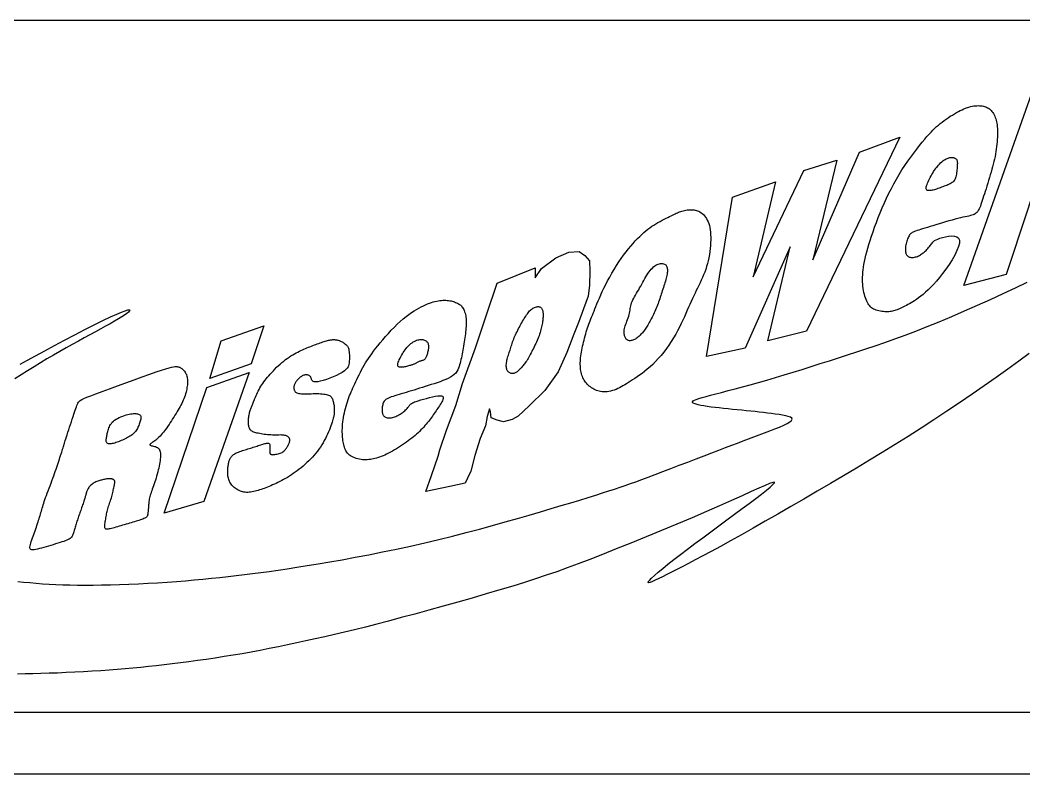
# Model space of a CAD drawing. Extents: x -24 to 263, y 255 to 459.
# Drawn here: x -13.14 to 7.16, y 255.48 to 270.73 of the extents above; entities that cross this region are included whole.
import ezdxf

# ---------------------------------------------------------------- set-up
doc = ezdxf.new("R2010")
doc.units = 0
doc.layers.add('圖框層', color=7, linetype='CONTINUOUS')
doc.layers.add('輪廓線層', color=7, linetype='CONTINUOUS')

msp = doc.modelspace()

# ---------------------------------------------------------------- linework, layer by layer
at = {"layer": '圖框層', "color": 7}
for p, q in [((-22.334, 270.73), (262.167, 270.73)), ((-22.334, 256.73), (262.167, 256.73)), ((-23.584, 255.48), (263.416, 255.48))]:
    msp.add_line(p, q, dxfattribs=at)
at = {"layer": '輪廓線層', "color": 116}
for points in [[(7.574, 267.782), (7.387, 267.349), (7.239, 266.886), (6.805, 265.585), (5.948, 265.359), (7.357, 269.348), (8.146, 269.634), (8.018, 269.181), (8.264, 269.614), (8.56, 269.87), (8.875, 270.008), (8.284, 268.314), (8.156, 268.265), (7.998, 268.235), (7.791, 268.097)], [(6.365, 267.213), (6.35, 267.165), (6.335, 267.119), (6.322, 267.077), (6.309, 267.038), (6.296, 267.001), (6.284, 266.968), (6.272, 266.938), (6.26, 266.912), (6.248, 266.888), (6.236, 266.867), (6.224, 266.85), (6.21, 266.834), (6.194, 266.821), (6.177, 266.809), (6.158, 266.799), (6.136, 266.79), (6.111, 266.782), (6.083, 266.774), (6.051, 266.766), (6.016, 266.758), (5.976, 266.75), (5.932, 266.74), (5.884, 266.729), (5.831, 266.715), (5.773, 266.7), (5.712, 266.683), (5.647, 266.665), (5.581, 266.645), (5.515, 266.626), (5.449, 266.606), (5.384, 266.587), (5.323, 266.568), (5.266, 266.551), (5.212, 266.535), (5.163, 266.52), (5.117, 266.506), (5.076, 266.493), (5.038, 266.482), (5.005, 266.471), (4.975, 266.46), (4.949, 266.451), (4.927, 266.441), (4.907, 266.431), (4.891, 266.421), (4.876, 266.41), (4.863, 266.397), (4.852, 266.383), (4.841, 266.367), (4.83, 266.348), (4.821, 266.327), (4.811, 266.304), (4.802, 266.28), (4.795, 266.255), (4.787, 266.23), (4.781, 266.205), (4.776, 266.181), (4.772, 266.157), (4.769, 266.135), (4.768, 266.114), (4.767, 266.093), (4.767, 266.074), (4.769, 266.055), (4.772, 266.038), (4.775, 266.022), (4.78, 266.007), (4.786, 265.993), (4.793, 265.98), (4.802, 265.968), (4.811, 265.958), (4.822, 265.949), (4.834, 265.942), (4.848, 265.936), (4.863, 265.932), (4.879, 265.929), (4.896, 265.927), (4.914, 265.928), (4.933, 265.929), (4.952, 265.932), (4.972, 265.937), (4.992, 265.943), (5.011, 265.95), (5.031, 265.959), (5.05, 265.968), (5.07, 265.98), (5.089, 265.992), (5.109, 266.006), (5.128, 266.02), (5.147, 266.036), (5.166, 266.053), (5.185, 266.071), (5.203, 266.09), (5.221, 266.109), (5.238, 266.128), (5.254, 266.148), (5.269, 266.166), (5.283, 266.185), (5.295, 266.202), (5.307, 266.219), (5.321, 266.236), (5.338, 266.252), (5.359, 266.268), (5.387, 266.284), (5.422, 266.3), (5.465, 266.316), (5.519, 266.333), (5.579, 266.347), (5.642, 266.358), (5.704, 266.363), (5.76, 266.359), (5.808, 266.345), (5.844, 266.318), (5.862, 266.277), (5.862, 266.219), (5.843, 266.148), (5.81, 266.066), (5.765, 265.976), (5.711, 265.882), (5.65, 265.786), (5.586, 265.693), (5.521, 265.604), (5.457, 265.523), (5.396, 265.45), (5.337, 265.383), (5.28, 265.324), (5.225, 265.27), (5.173, 265.223), (5.124, 265.18), (5.078, 265.143), (5.034, 265.109), (4.993, 265.079), (4.954, 265.053), (4.917, 265.03), (4.882, 265.009), (4.849, 264.99), (4.818, 264.973), (4.787, 264.957), (4.758, 264.942), (4.73, 264.927), (4.702, 264.914), (4.676, 264.901), (4.65, 264.889), (4.625, 264.879), (4.6, 264.869), (4.576, 264.86), (4.553, 264.852), (4.53, 264.846), (4.506, 264.84), (4.483, 264.836), (4.459, 264.832), (4.434, 264.83), (4.408, 264.829), (4.381, 264.829), (4.352, 264.83), (4.322, 264.832), (4.292, 264.836), (4.261, 264.841), (4.231, 264.847), (4.202, 264.854), (4.174, 264.862), (4.147, 264.872), (4.123, 264.883), (4.101, 264.896), (4.081, 264.911), (4.063, 264.927), (4.046, 264.946), (4.03, 264.966), (4.015, 264.99), (4, 265.015), (3.987, 265.044), (3.974, 265.075), (3.961, 265.108), (3.95, 265.144), (3.939, 265.181), (3.93, 265.22), (3.921, 265.261), (3.914, 265.302), (3.909, 265.345), (3.905, 265.389), (3.902, 265.434), (3.901, 265.48), (3.902, 265.528), (3.904, 265.576), (3.907, 265.627), (3.913, 265.679), (3.92, 265.733), (3.929, 265.788), (3.94, 265.847), (3.953, 265.908), (3.968, 265.972), (3.986, 266.041), (4.006, 266.113), (4.029, 266.19), (4.054, 266.272), (4.082, 266.358), (4.113, 266.448), (4.146, 266.541), (4.181, 266.637), (4.219, 266.734), (4.258, 266.832), (4.299, 266.931), (4.343, 267.03), (4.388, 267.128), (4.435, 267.225), (4.484, 267.322), (4.535, 267.417), (4.587, 267.512), (4.642, 267.605), (4.699, 267.697), (4.757, 267.787), (4.817, 267.874), (4.878, 267.959), (4.937, 268.04), (4.996, 268.117), (5.053, 268.19), (5.107, 268.257), (5.158, 268.318), (5.204, 268.372), (5.247, 268.421), (5.288, 268.465), (5.326, 268.504), (5.363, 268.541), (5.399, 268.574), (5.435, 268.606), (5.473, 268.637), (5.511, 268.667), (5.551, 268.697), (5.592, 268.727), (5.634, 268.755), (5.676, 268.783), (5.717, 268.809), (5.759, 268.834), (5.799, 268.858), (5.839, 268.879), (5.877, 268.899), (5.914, 268.917), (5.951, 268.933), (5.986, 268.948), (6.021, 268.96), (6.054, 268.971), (6.087, 268.98), (6.119, 268.987), (6.151, 268.992), (6.181, 268.996), (6.211, 268.998), (6.24, 268.999), (6.267, 268.998), (6.294, 268.996), (6.319, 268.992), (6.344, 268.988), (6.367, 268.982), (6.389, 268.975), (6.41, 268.966), (6.43, 268.956), (6.449, 268.945), (6.468, 268.931), (6.486, 268.916), (6.503, 268.899), (6.519, 268.881), (6.534, 268.86), (6.549, 268.838), (6.563, 268.814), (6.575, 268.789), (6.586, 268.762), (6.596, 268.734), (6.604, 268.705), (6.611, 268.674), (6.617, 268.641), (6.622, 268.607), (6.625, 268.571), (6.628, 268.534), (6.629, 268.494), (6.629, 268.453), (6.629, 268.409), (6.628, 268.364), (6.625, 268.317), (6.622, 268.269), (6.618, 268.22), (6.613, 268.17), (6.606, 268.12), (6.599, 268.07), (6.59, 268.02), (6.581, 267.969), (6.57, 267.919), (6.558, 267.868), (6.545, 267.816), (6.532, 267.764), (6.517, 267.711), (6.502, 267.656), (6.485, 267.6), (6.468, 267.543), (6.451, 267.486), (6.433, 267.429), (6.415, 267.372), (6.398, 267.317), (6.381, 267.264)], [(1.528, 264.093), (0.747, 263.922), (1.272, 267.15), (2.138, 267.46), (1.689, 265.536), (2.716, 267.684), (3.379, 267.898), (2.897, 265.878), (3.839, 268.058), (4.652, 268.358), (2.769, 264.435), (1.988, 264.243), (2.437, 266.145)], [(5.695, 267.429), (5.675, 267.418), (5.652, 267.407), (5.629, 267.397), (5.604, 267.386), (5.578, 267.376), (5.551, 267.367), (5.525, 267.357), (5.498, 267.348), (5.473, 267.338), (5.448, 267.329), (5.423, 267.32), (5.399, 267.312), (5.376, 267.304), (5.353, 267.297), (5.331, 267.291), (5.309, 267.286), (5.287, 267.282), (5.267, 267.28), (5.248, 267.279), (5.23, 267.28), (5.215, 267.284), (5.203, 267.291), (5.194, 267.301), (5.189, 267.315), (5.188, 267.332), (5.191, 267.353), (5.197, 267.376), (5.205, 267.402), (5.216, 267.43), (5.228, 267.458), (5.242, 267.488), (5.257, 267.518), (5.272, 267.548), (5.287, 267.578), (5.303, 267.607), (5.32, 267.635), (5.337, 267.664), (5.355, 267.691), (5.374, 267.719), (5.393, 267.745), (5.414, 267.77), (5.436, 267.795), (5.458, 267.818), (5.481, 267.84), (5.503, 267.861), (5.526, 267.879), (5.548, 267.896), (5.57, 267.91), (5.591, 267.922), (5.611, 267.932), (5.631, 267.939), (5.649, 267.945), (5.667, 267.949), (5.684, 267.951), (5.701, 267.951), (5.716, 267.95), (5.731, 267.948), (5.745, 267.945), (5.758, 267.941), (5.77, 267.936), (5.78, 267.929), (5.79, 267.922), (5.798, 267.914), (5.805, 267.905), (5.81, 267.895), (5.814, 267.884), (5.816, 267.872), (5.818, 267.858), (5.819, 267.842), (5.819, 267.825), (5.818, 267.805), (5.817, 267.782), (5.815, 267.757), (5.813, 267.729), (5.811, 267.701), (5.808, 267.671), (5.804, 267.641), (5.8, 267.612), (5.794, 267.585), (5.789, 267.559), (5.782, 267.536), (5.774, 267.516), (5.765, 267.498), (5.755, 267.481), (5.743, 267.467), (5.729, 267.453), (5.713, 267.441)], [(-1.333, 263.208), (-1.365, 263.21), (-1.396, 263.214), (-1.425, 263.221), (-1.453, 263.229), (-1.48, 263.239), (-1.506, 263.251), (-1.531, 263.264), (-1.556, 263.278), (-1.579, 263.293), (-1.602, 263.309), (-1.624, 263.326), (-1.645, 263.344), (-1.665, 263.362), (-1.683, 263.382), (-1.7, 263.403), (-1.716, 263.424), (-1.731, 263.447), (-1.744, 263.471), (-1.755, 263.495), (-1.765, 263.521), (-1.774, 263.548), (-1.782, 263.575), (-1.789, 263.604), (-1.794, 263.633), (-1.799, 263.664), (-1.802, 263.695), (-1.805, 263.727), (-1.806, 263.76), (-1.806, 263.794), (-1.805, 263.829), (-1.803, 263.864), (-1.8, 263.9), (-1.796, 263.937), (-1.79, 263.975), (-1.784, 264.013), (-1.777, 264.052), (-1.769, 264.091), (-1.76, 264.131), (-1.75, 264.172), (-1.74, 264.213), (-1.73, 264.255), (-1.72, 264.297), (-1.709, 264.339), (-1.697, 264.381), (-1.686, 264.422), (-1.674, 264.463), (-1.661, 264.502), (-1.648, 264.54), (-1.635, 264.577), (-1.622, 264.612), (-1.608, 264.647), (-1.594, 264.683), (-1.579, 264.719), (-1.563, 264.757), (-1.546, 264.798), (-1.529, 264.841), (-1.51, 264.887), (-1.491, 264.937), (-1.47, 264.99), (-1.447, 265.047), (-1.421, 265.107), (-1.394, 265.171), (-1.363, 265.237), (-1.33, 265.307), (-1.293, 265.38), (-1.254, 265.455), (-1.212, 265.532), (-1.168, 265.609), (-1.122, 265.686), (-1.075, 265.762), (-1.027, 265.836), (-0.979, 265.908), (-0.93, 265.976), (-0.882, 266.04), (-0.834, 266.101), (-0.787, 266.158), (-0.74, 266.212), (-0.694, 266.263), (-0.649, 266.31), (-0.605, 266.354), (-0.562, 266.394), (-0.52, 266.432), (-0.479, 266.467), (-0.439, 266.499), (-0.399, 266.529), (-0.359, 266.558), (-0.318, 266.584), (-0.277, 266.609), (-0.236, 266.634), (-0.194, 266.657), (-0.153, 266.679), (-0.113, 266.7), (-0.073, 266.719), (-0.036, 266.738), (-0.001, 266.755), (0.031, 266.771), (0.061, 266.785), (0.087, 266.799), (0.112, 266.811), (0.135, 266.822), (0.157, 266.833), (0.179, 266.842), (0.201, 266.851), (0.224, 266.859), (0.249, 266.867), (0.275, 266.874), (0.302, 266.88), (0.329, 266.885), (0.357, 266.889), (0.385, 266.892), (0.413, 266.894), (0.441, 266.894), (0.467, 266.893), (0.493, 266.89), (0.518, 266.886), (0.543, 266.88), (0.567, 266.872), (0.59, 266.861), (0.614, 266.848), (0.637, 266.833), (0.66, 266.815), (0.682, 266.794), (0.703, 266.771), (0.724, 266.745), (0.743, 266.716), (0.761, 266.685), (0.777, 266.651), (0.791, 266.614), (0.803, 266.574), (0.812, 266.531), (0.82, 266.486), (0.825, 266.438), (0.828, 266.388), (0.83, 266.336), (0.83, 266.281), (0.828, 266.225), (0.824, 266.167), (0.819, 266.107), (0.812, 266.046), (0.803, 265.985), (0.793, 265.923), (0.78, 265.862), (0.766, 265.802), (0.749, 265.743), (0.73, 265.685), (0.71, 265.629), (0.688, 265.574), (0.664, 265.52), (0.64, 265.467), (0.615, 265.414), (0.59, 265.361), (0.564, 265.309), (0.539, 265.256), (0.514, 265.203), (0.488, 265.149), (0.463, 265.094), (0.437, 265.037), (0.41, 264.979), (0.384, 264.92), (0.356, 264.858), (0.328, 264.793), (0.298, 264.727), (0.267, 264.659), (0.234, 264.589), (0.199, 264.518), (0.162, 264.446), (0.123, 264.373), (0.08, 264.3), (0.034, 264.227), (-0.015, 264.154), (-0.066, 264.083), (-0.119, 264.013), (-0.173, 263.946), (-0.229, 263.882), (-0.285, 263.821), (-0.341, 263.765), (-0.396, 263.713), (-0.451, 263.666), (-0.506, 263.622), (-0.558, 263.583), (-0.609, 263.546), (-0.659, 263.512), (-0.706, 263.481), (-0.751, 263.452), (-0.793, 263.424), (-0.833, 263.398), (-0.871, 263.373), (-0.907, 263.35), (-0.943, 263.329), (-0.978, 263.309), (-1.012, 263.29), (-1.048, 263.274), (-1.084, 263.259), (-1.12, 263.245), (-1.157, 263.234), (-1.193, 263.224), (-1.23, 263.216), (-1.265, 263.211), (-1.3, 263.208)], [(-2.255, 263.616), (-2.522, 263.236), (-2.838, 262.925), (-3.06, 262.718), (-3.185, 262.648), (-3.362, 262.599), (-3.486, 262.637), (-3.61, 262.682), (-3.625, 262.806), (-3.64, 262.866), (-3.693, 262.712), (-3.723, 262.52), (-3.828, 262.265), (-3.941, 261.919), (-4.02, 261.607), (-4.088, 261.462), (-4.133, 261.364), (-4.445, 261.297), (-4.927, 261.192), (-4.818, 261.518), (-4.679, 261.905), (-4.648, 262.033), (-4.509, 262.434), (-4.321, 262.93), (-4.186, 263.377), (-3.929, 264.097), (-3.7, 264.77), (-3.488, 265.407), (-2.721, 265.715), (-2.721, 265.516), (-2.59, 265.704), (-2.3, 265.918), (-2.037, 266.034), (-1.826, 266.049), (-1.717, 265.97), (-1.623, 265.861), (-1.612, 265.644), (-1.623, 265.366), (-1.65, 265.144), (-1.74, 264.888), (-1.841, 264.614), (-1.939, 264.378), (-2.082, 264.003)], [(-0.626, 265.274), (-0.606, 265.312), (-0.585, 265.349), (-0.565, 265.387), (-0.545, 265.425), (-0.524, 265.463), (-0.503, 265.499), (-0.482, 265.535), (-0.461, 265.57), (-0.439, 265.603), (-0.417, 265.634), (-0.394, 265.663), (-0.371, 265.69), (-0.347, 265.714), (-0.324, 265.736), (-0.3, 265.755), (-0.276, 265.77), (-0.252, 265.783), (-0.229, 265.793), (-0.205, 265.8), (-0.183, 265.804), (-0.162, 265.805), (-0.142, 265.804), (-0.123, 265.8), (-0.107, 265.795), (-0.093, 265.787), (-0.08, 265.777), (-0.07, 265.765), (-0.062, 265.752), (-0.055, 265.737), (-0.051, 265.72), (-0.047, 265.702), (-0.046, 265.682), (-0.045, 265.661), (-0.046, 265.638), (-0.049, 265.615), (-0.052, 265.59), (-0.057, 265.564), (-0.063, 265.537), (-0.069, 265.509), (-0.077, 265.479), (-0.086, 265.449), (-0.096, 265.417), (-0.106, 265.385), (-0.116, 265.353), (-0.127, 265.32), (-0.138, 265.286), (-0.149, 265.253), (-0.16, 265.22), (-0.17, 265.187), (-0.181, 265.155), (-0.191, 265.122), (-0.201, 265.09), (-0.211, 265.058), (-0.222, 265.026), (-0.233, 264.995), (-0.245, 264.963), (-0.257, 264.931), (-0.27, 264.9), (-0.284, 264.868), (-0.298, 264.837), (-0.312, 264.806), (-0.326, 264.776), (-0.341, 264.746), (-0.355, 264.717), (-0.37, 264.689), (-0.384, 264.661), (-0.398, 264.635), (-0.412, 264.609), (-0.425, 264.584), (-0.439, 264.56), (-0.453, 264.538), (-0.466, 264.516), (-0.48, 264.495), (-0.494, 264.476), (-0.507, 264.457), (-0.521, 264.439), (-0.535, 264.422), (-0.55, 264.405), (-0.564, 264.389), (-0.579, 264.373), (-0.594, 264.357), (-0.61, 264.342), (-0.626, 264.327), (-0.642, 264.313), (-0.659, 264.3), (-0.676, 264.287), (-0.693, 264.276), (-0.711, 264.267), (-0.729, 264.259), (-0.746, 264.252), (-0.764, 264.248), (-0.781, 264.245), (-0.798, 264.243), (-0.814, 264.244), (-0.829, 264.246), (-0.842, 264.251), (-0.855, 264.257), (-0.866, 264.265), (-0.876, 264.275), (-0.885, 264.286), (-0.892, 264.299), (-0.899, 264.312), (-0.905, 264.327), (-0.91, 264.343), (-0.914, 264.36), (-0.917, 264.378), (-0.919, 264.397), (-0.92, 264.417), (-0.919, 264.439), (-0.916, 264.462), (-0.912, 264.487), (-0.906, 264.515), (-0.897, 264.544), (-0.887, 264.575), (-0.875, 264.607), (-0.863, 264.64), (-0.851, 264.673), (-0.839, 264.707), (-0.828, 264.74), (-0.819, 264.772), (-0.812, 264.803), (-0.806, 264.834), (-0.801, 264.863), (-0.796, 264.892), (-0.791, 264.921), (-0.785, 264.949), (-0.777, 264.978), (-0.768, 265.008), (-0.756, 265.038), (-0.741, 265.069), (-0.725, 265.102), (-0.707, 265.134), (-0.688, 265.168), (-0.667, 265.203), (-0.647, 265.238)], [(-5.812, 262.847), (-5.812, 262.829), (-5.811, 262.812), (-5.81, 262.795), (-5.807, 262.78), (-5.804, 262.766), (-5.8, 262.752), (-5.794, 262.74), (-5.787, 262.729), (-5.778, 262.718), (-5.768, 262.709), (-5.757, 262.701), (-5.744, 262.694), (-5.73, 262.688), (-5.715, 262.684), (-5.698, 262.681), (-5.681, 262.68), (-5.663, 262.68), (-5.643, 262.682), (-5.623, 262.686), (-5.603, 262.69), (-5.582, 262.696), (-5.56, 262.704), (-5.539, 262.712), (-5.517, 262.722), (-5.495, 262.732), (-5.474, 262.744), (-5.452, 262.756), (-5.431, 262.769), (-5.411, 262.783), (-5.391, 262.797), (-5.373, 262.812), (-5.355, 262.827), (-5.339, 262.843), (-5.324, 262.859), (-5.309, 262.875), (-5.296, 262.891), (-5.283, 262.906), (-5.272, 262.921), (-5.261, 262.934), (-5.251, 262.946), (-5.241, 262.957), (-5.23, 262.966), (-5.217, 262.975), (-5.202, 262.984), (-5.182, 262.994), (-5.156, 263.004), (-5.124, 263.015), (-5.083, 263.029), (-5.034, 263.044), (-4.978, 263.061), (-4.918, 263.077), (-4.857, 263.094), (-4.796, 263.108), (-4.739, 263.12), (-4.689, 263.128), (-4.647, 263.131), (-4.616, 263.128), (-4.595, 263.121), (-4.582, 263.109), (-4.578, 263.093), (-4.579, 263.074), (-4.586, 263.053), (-4.596, 263.03), (-4.609, 263.005), (-4.623, 262.98), (-4.638, 262.955), (-4.654, 262.929), (-4.671, 262.902), (-4.688, 262.876), (-4.706, 262.849), (-4.724, 262.823), (-4.742, 262.796), (-4.761, 262.77), (-4.779, 262.743), (-4.798, 262.717), (-4.817, 262.69), (-4.837, 262.663), (-4.857, 262.636), (-4.878, 262.609), (-4.9, 262.581), (-4.924, 262.553), (-4.948, 262.525), (-4.973, 262.496), (-5, 262.467), (-5.028, 262.438), (-5.056, 262.41), (-5.086, 262.381), (-5.117, 262.353), (-5.149, 262.326), (-5.182, 262.298), (-5.216, 262.271), (-5.251, 262.245), (-5.287, 262.218), (-5.324, 262.191), (-5.363, 262.165), (-5.402, 262.138), (-5.442, 262.112), (-5.483, 262.085), (-5.524, 262.059), (-5.565, 262.034), (-5.606, 262.01), (-5.646, 261.987), (-5.686, 261.966), (-5.724, 261.947), (-5.761, 261.929), (-5.796, 261.914), (-5.83, 261.901), (-5.864, 261.889), (-5.896, 261.879), (-5.928, 261.87), (-5.959, 261.862), (-5.99, 261.855), (-6.021, 261.849), (-6.052, 261.843), (-6.083, 261.839), (-6.114, 261.836), (-6.145, 261.835), (-6.177, 261.835), (-6.208, 261.836), (-6.24, 261.84), (-6.273, 261.845), (-6.305, 261.852), (-6.337, 261.861), (-6.368, 261.872), (-6.398, 261.885), (-6.427, 261.899), (-6.453, 261.914), (-6.476, 261.931), (-6.497, 261.95), (-6.515, 261.97), (-6.531, 261.991), (-6.545, 262.013), (-6.557, 262.037), (-6.567, 262.061), (-6.576, 262.087), (-6.583, 262.113), (-6.59, 262.14), (-6.597, 262.168), (-6.602, 262.196), (-6.607, 262.226), (-6.611, 262.257), (-6.614, 262.29), (-6.617, 262.324), (-6.618, 262.359), (-6.619, 262.396), (-6.619, 262.435), (-6.618, 262.474), (-6.616, 262.516), (-6.613, 262.558), (-6.609, 262.601), (-6.603, 262.645), (-6.596, 262.69), (-6.588, 262.736), (-6.578, 262.782), (-6.567, 262.828), (-6.555, 262.874), (-6.542, 262.919), (-6.528, 262.964), (-6.514, 263.008), (-6.5, 263.051), (-6.485, 263.092), (-6.471, 263.132), (-6.455, 263.171), (-6.44, 263.21), (-6.423, 263.25), (-6.406, 263.289), (-6.388, 263.33), (-6.368, 263.373), (-6.348, 263.417), (-6.326, 263.462), (-6.303, 263.509), (-6.279, 263.556), (-6.254, 263.604), (-6.228, 263.652), (-6.202, 263.7), (-6.175, 263.747), (-6.148, 263.793), (-6.12, 263.839), (-6.09, 263.885), (-6.058, 263.932), (-6.024, 263.98), (-5.987, 264.03), (-5.946, 264.083), (-5.902, 264.14), (-5.853, 264.199), (-5.801, 264.262), (-5.745, 264.326), (-5.687, 264.39), (-5.628, 264.454), (-5.567, 264.517), (-5.507, 264.576), (-5.447, 264.632), (-5.388, 264.683), (-5.331, 264.73), (-5.276, 264.772), (-5.221, 264.811), (-5.169, 264.845), (-5.118, 264.876), (-5.069, 264.904), (-5.023, 264.929), (-4.978, 264.951), (-4.935, 264.971), (-4.894, 264.988), (-4.855, 265.003), (-4.817, 265.016), (-4.78, 265.028), (-4.745, 265.037), (-4.711, 265.045), (-4.678, 265.051), (-4.646, 265.056), (-4.614, 265.059), (-4.584, 265.061), (-4.555, 265.062), (-4.526, 265.061), (-4.498, 265.059), (-4.471, 265.056), (-4.445, 265.052), (-4.42, 265.047), (-4.395, 265.042), (-4.372, 265.035), (-4.349, 265.027), (-4.328, 265.019), (-4.308, 265.011), (-4.289, 265.002), (-4.271, 264.992), (-4.255, 264.983), (-4.239, 264.972), (-4.225, 264.96), (-4.211, 264.947), (-4.199, 264.932), (-4.187, 264.916), (-4.176, 264.897), (-4.165, 264.877), (-4.155, 264.854), (-4.146, 264.829), (-4.138, 264.803), (-4.13, 264.776), (-4.124, 264.747), (-4.119, 264.718), (-4.115, 264.688), (-4.113, 264.658), (-4.112, 264.627), (-4.112, 264.596), (-4.113, 264.563), (-4.115, 264.53), (-4.118, 264.496), (-4.122, 264.46), (-4.126, 264.423), (-4.13, 264.384), (-4.135, 264.344), (-4.141, 264.303), (-4.147, 264.262), (-4.153, 264.22), (-4.159, 264.177), (-4.166, 264.136), (-4.172, 264.094), (-4.179, 264.054), (-4.187, 264.014), (-4.194, 263.975), (-4.202, 263.937), (-4.21, 263.899), (-4.219, 263.862), (-4.227, 263.826), (-4.236, 263.79), (-4.246, 263.754), (-4.256, 263.719), (-4.269, 263.685), (-4.284, 263.652), (-4.303, 263.62), (-4.326, 263.589), (-4.354, 263.56), (-4.389, 263.532), (-4.429, 263.506), (-4.476, 263.481), (-4.527, 263.458), (-4.583, 263.436), (-4.641, 263.414), (-4.701, 263.394), (-4.762, 263.374), (-4.823, 263.355), (-4.883, 263.336), (-4.942, 263.317), (-5, 263.299), (-5.057, 263.281), (-5.113, 263.263), (-5.168, 263.246), (-5.222, 263.229), (-5.275, 263.213), (-5.327, 263.198), (-5.377, 263.183), (-5.426, 263.169), (-5.472, 263.155), (-5.516, 263.142), (-5.557, 263.129), (-5.594, 263.117), (-5.629, 263.105), (-5.659, 263.094), (-5.686, 263.082), (-5.709, 263.07), (-5.729, 263.058), (-5.746, 263.046), (-5.761, 263.032), (-5.773, 263.018), (-5.783, 263.002), (-5.792, 262.985), (-5.798, 262.966), (-5.803, 262.947), (-5.807, 262.927), (-5.81, 262.906), (-5.811, 262.886), (-5.812, 262.866)], [(-2.663, 264.933), (-2.649, 264.933), (-2.636, 264.931), (-2.624, 264.927), (-2.614, 264.922), (-2.604, 264.916), (-2.596, 264.908), (-2.588, 264.899), (-2.581, 264.888), (-2.576, 264.876), (-2.571, 264.863), (-2.567, 264.849), (-2.564, 264.833), (-2.562, 264.817), (-2.56, 264.8), (-2.559, 264.781), (-2.559, 264.762), (-2.559, 264.742), (-2.56, 264.722), (-2.561, 264.7), (-2.564, 264.678), (-2.566, 264.655), (-2.569, 264.631), (-2.573, 264.606), (-2.578, 264.58), (-2.583, 264.553), (-2.588, 264.526), (-2.595, 264.497), (-2.602, 264.468), (-2.61, 264.438), (-2.619, 264.408), (-2.629, 264.377), (-2.64, 264.345), (-2.652, 264.313), (-2.665, 264.281), (-2.679, 264.249), (-2.693, 264.216), (-2.708, 264.184), (-2.724, 264.151), (-2.739, 264.119), (-2.755, 264.087), (-2.771, 264.056), (-2.786, 264.025), (-2.802, 263.995), (-2.817, 263.966), (-2.832, 263.937), (-2.847, 263.91), (-2.862, 263.884), (-2.877, 263.86), (-2.891, 263.837), (-2.905, 263.816), (-2.918, 263.796), (-2.932, 263.778), (-2.945, 263.76), (-2.959, 263.743), (-2.972, 263.726), (-2.986, 263.71), (-2.999, 263.695), (-3.012, 263.68), (-3.026, 263.665), (-3.04, 263.651), (-3.053, 263.639), (-3.067, 263.627), (-3.081, 263.616), (-3.095, 263.607), (-3.109, 263.599), (-3.124, 263.592), (-3.138, 263.587), (-3.152, 263.583), (-3.166, 263.581), (-3.18, 263.58), (-3.193, 263.581), (-3.207, 263.583), (-3.22, 263.586), (-3.232, 263.591), (-3.244, 263.597), (-3.255, 263.605), (-3.265, 263.614), (-3.275, 263.625), (-3.283, 263.638), (-3.289, 263.653), (-3.295, 263.67), (-3.299, 263.688), (-3.302, 263.708), (-3.303, 263.729), (-3.303, 263.751), (-3.302, 263.775), (-3.299, 263.799), (-3.295, 263.823), (-3.29, 263.848), (-3.284, 263.873), (-3.277, 263.898), (-3.269, 263.924), (-3.261, 263.95), (-3.253, 263.976), (-3.244, 264.002), (-3.236, 264.028), (-3.227, 264.054), (-3.219, 264.081), (-3.211, 264.108), (-3.202, 264.135), (-3.193, 264.162), (-3.184, 264.19), (-3.175, 264.218), (-3.164, 264.246), (-3.153, 264.276), (-3.141, 264.305), (-3.128, 264.335), (-3.115, 264.365), (-3.101, 264.396), (-3.086, 264.426), (-3.071, 264.457), (-3.055, 264.487), (-3.039, 264.518), (-3.022, 264.548), (-3.006, 264.578), (-2.989, 264.607), (-2.972, 264.636), (-2.955, 264.664), (-2.939, 264.691), (-2.923, 264.717), (-2.907, 264.741), (-2.892, 264.765), (-2.877, 264.787), (-2.862, 264.808), (-2.847, 264.827), (-2.832, 264.845), (-2.816, 264.862), (-2.8, 264.876), (-2.783, 264.889), (-2.766, 264.901), (-2.748, 264.91), (-2.73, 264.918), (-2.712, 264.924), (-2.695, 264.929), (-2.679, 264.932)], [(-9.067, 264.243), (-8.207, 264.546), (-8.461, 263.774), (-9.301, 263.481)], [(-7.536, 263.441), (-7.546, 263.428), (-7.556, 263.414), (-7.565, 263.401), (-7.573, 263.387), (-7.58, 263.373), (-7.586, 263.36), (-7.591, 263.346), (-7.595, 263.332), (-7.597, 263.319), (-7.599, 263.306), (-7.599, 263.293), (-7.598, 263.28), (-7.597, 263.267), (-7.594, 263.255), (-7.59, 263.244), (-7.585, 263.233), (-7.579, 263.222), (-7.572, 263.212), (-7.563, 263.203), (-7.551, 263.195), (-7.537, 263.187), (-7.519, 263.181), (-7.498, 263.176), (-7.472, 263.173), (-7.442, 263.171), (-7.408, 263.17), (-7.371, 263.17), (-7.332, 263.17), (-7.291, 263.171), (-7.25, 263.172), (-7.208, 263.173), (-7.168, 263.174), (-7.129, 263.174), (-7.092, 263.173), (-7.057, 263.171), (-7.024, 263.169), (-6.993, 263.165), (-6.965, 263.161), (-6.94, 263.156), (-6.917, 263.15), (-6.898, 263.143), (-6.881, 263.135), (-6.867, 263.126), (-6.854, 263.116), (-6.844, 263.105), (-6.835, 263.092), (-6.827, 263.079), (-6.82, 263.064), (-6.814, 263.048), (-6.808, 263.031), (-6.803, 263.013), (-6.798, 262.994), (-6.794, 262.975), (-6.79, 262.956), (-6.787, 262.936), (-6.785, 262.916), (-6.784, 262.897), (-6.783, 262.878), (-6.782, 262.86), (-6.782, 262.842), (-6.782, 262.825), (-6.783, 262.809), (-6.783, 262.794), (-6.784, 262.78), (-6.785, 262.767), (-6.786, 262.754), (-6.787, 262.742), (-6.789, 262.728), (-6.792, 262.713), (-6.796, 262.696), (-6.801, 262.676), (-6.808, 262.652), (-6.816, 262.624), (-6.826, 262.593), (-6.838, 262.558), (-6.851, 262.521), (-6.865, 262.481), (-6.881, 262.44), (-6.899, 262.397), (-6.918, 262.354), (-6.938, 262.31), (-6.96, 262.266), (-6.983, 262.222), (-7.008, 262.179), (-7.034, 262.135), (-7.062, 262.093), (-7.091, 262.05), (-7.122, 262.008), (-7.155, 261.968), (-7.189, 261.927), (-7.224, 261.888), (-7.261, 261.85), (-7.298, 261.813), (-7.336, 261.777), (-7.375, 261.741), (-7.414, 261.707), (-7.453, 261.674), (-7.492, 261.643), (-7.531, 261.612), (-7.571, 261.583), (-7.61, 261.555), (-7.649, 261.528), (-7.689, 261.502), (-7.728, 261.478), (-7.767, 261.455), (-7.806, 261.433), (-7.844, 261.413), (-7.882, 261.393), (-7.92, 261.375), (-7.957, 261.357), (-7.993, 261.341), (-8.029, 261.325), (-8.064, 261.31), (-8.098, 261.296), (-8.132, 261.282), (-8.165, 261.27), (-8.197, 261.257), (-8.229, 261.246), (-8.261, 261.235), (-8.292, 261.225), (-8.323, 261.215), (-8.354, 261.206), (-8.384, 261.198), (-8.414, 261.191), (-8.444, 261.185), (-8.473, 261.181), (-8.501, 261.178), (-8.529, 261.176), (-8.556, 261.176), (-8.582, 261.178), (-8.608, 261.182), (-8.633, 261.187), (-8.657, 261.194), (-8.681, 261.202), (-8.704, 261.211), (-8.726, 261.222), (-8.747, 261.234), (-8.768, 261.247), (-8.787, 261.26), (-8.806, 261.275), (-8.823, 261.291), (-8.839, 261.307), (-8.854, 261.324), (-8.868, 261.342), (-8.88, 261.36), (-8.891, 261.379), (-8.901, 261.398), (-8.909, 261.418), (-8.916, 261.439), (-8.922, 261.46), (-8.927, 261.482), (-8.931, 261.505), (-8.933, 261.529), (-8.935, 261.553), (-8.936, 261.578), (-8.936, 261.603), (-8.936, 261.628), (-8.934, 261.652), (-8.933, 261.676), (-8.93, 261.699), (-8.927, 261.721), (-8.924, 261.741), (-8.92, 261.761), (-8.915, 261.779), (-8.911, 261.797), (-8.905, 261.814), (-8.899, 261.83), (-8.892, 261.846), (-8.885, 261.861), (-8.877, 261.875), (-8.868, 261.889), (-8.858, 261.902), (-8.847, 261.915), (-8.834, 261.927), (-8.819, 261.939), (-8.802, 261.951), (-8.784, 261.962), (-8.763, 261.972), (-8.741, 261.982), (-8.717, 261.992), (-8.692, 262.002), (-8.666, 262.011), (-8.639, 262.02), (-8.612, 262.029), (-8.585, 262.037), (-8.558, 262.046), (-8.53, 262.054), (-8.503, 262.063), (-8.476, 262.071), (-8.449, 262.079), (-8.422, 262.087), (-8.395, 262.096), (-8.369, 262.104), (-8.343, 262.112), (-8.318, 262.121), (-8.293, 262.129), (-8.269, 262.136), (-8.246, 262.144), (-8.224, 262.15), (-8.204, 262.157), (-8.184, 262.162), (-8.166, 262.166), (-8.149, 262.169), (-8.134, 262.171), (-8.121, 262.17), (-8.109, 262.168), (-8.1, 262.163), (-8.092, 262.156), (-8.087, 262.146), (-8.084, 262.134), (-8.082, 262.12), (-8.082, 262.105), (-8.082, 262.089), (-8.083, 262.072), (-8.084, 262.056), (-8.086, 262.04), (-8.087, 262.026), (-8.087, 262.013), (-8.087, 262), (-8.087, 261.989), (-8.085, 261.98), (-8.083, 261.971), (-8.081, 261.963), (-8.077, 261.957), (-8.073, 261.951), (-8.067, 261.946), (-8.06, 261.943), (-8.052, 261.94), (-8.042, 261.939), (-8.03, 261.938), (-8.016, 261.939), (-8, 261.94), (-7.982, 261.943), (-7.962, 261.946), (-7.941, 261.95), (-7.919, 261.955), (-7.897, 261.962), (-7.875, 261.969), (-7.855, 261.977), (-7.836, 261.985), (-7.82, 261.995), (-7.805, 262.006), (-7.792, 262.017), (-7.78, 262.029), (-7.77, 262.042), (-7.76, 262.055), (-7.751, 262.069), (-7.742, 262.083), (-7.733, 262.098), (-7.724, 262.113), (-7.716, 262.128), (-7.708, 262.143), (-7.7, 262.158), (-7.694, 262.173), (-7.689, 262.187), (-7.685, 262.201), (-7.682, 262.215), (-7.681, 262.227), (-7.682, 262.24), (-7.683, 262.251), (-7.687, 262.262), (-7.691, 262.273), (-7.697, 262.282), (-7.705, 262.291), (-7.713, 262.299), (-7.724, 262.307), (-7.735, 262.313), (-7.749, 262.319), (-7.764, 262.324), (-7.782, 262.328), (-7.801, 262.332), (-7.823, 262.334), (-7.847, 262.335), (-7.874, 262.336), (-7.902, 262.335), (-7.932, 262.335), (-7.963, 262.335), (-7.995, 262.335), (-8.029, 262.335), (-8.062, 262.336), (-8.096, 262.338), (-8.13, 262.341), (-8.164, 262.345), (-8.197, 262.349), (-8.23, 262.354), (-8.261, 262.359), (-8.29, 262.364), (-8.318, 262.37), (-8.345, 262.376), (-8.369, 262.382), (-8.391, 262.388), (-8.411, 262.395), (-8.429, 262.403), (-8.445, 262.411), (-8.46, 262.421), (-8.472, 262.431), (-8.482, 262.443), (-8.491, 262.456), (-8.498, 262.471), (-8.504, 262.486), (-8.509, 262.503), (-8.512, 262.521), (-8.514, 262.541), (-8.516, 262.561), (-8.516, 262.583), (-8.517, 262.606), (-8.516, 262.629), (-8.515, 262.653), (-8.513, 262.676), (-8.51, 262.7), (-8.507, 262.724), (-8.503, 262.747), (-8.498, 262.769), (-8.493, 262.79), (-8.487, 262.81), (-8.481, 262.83), (-8.474, 262.849), (-8.468, 262.867), (-8.461, 262.885), (-8.455, 262.902), (-8.448, 262.918), (-8.442, 262.935), (-8.435, 262.951), (-8.429, 262.968), (-8.421, 262.986), (-8.414, 263.006), (-8.405, 263.027), (-8.396, 263.05), (-8.385, 263.075), (-8.374, 263.103), (-8.361, 263.132), (-8.348, 263.163), (-8.333, 263.194), (-8.318, 263.226), (-8.302, 263.258), (-8.284, 263.29), (-8.266, 263.321), (-8.247, 263.351), (-8.227, 263.381), (-8.205, 263.412), (-8.182, 263.442), (-8.158, 263.473), (-8.133, 263.504), (-8.105, 263.536), (-8.076, 263.569), (-8.046, 263.603), (-8.014, 263.637), (-7.982, 263.671), (-7.948, 263.705), (-7.913, 263.738), (-7.877, 263.771), (-7.841, 263.802), (-7.804, 263.831), (-7.768, 263.86), (-7.731, 263.886), (-7.694, 263.911), (-7.658, 263.935), (-7.622, 263.957), (-7.587, 263.978), (-7.553, 263.997), (-7.52, 264.014), (-7.488, 264.031), (-7.457, 264.046), (-7.426, 264.06), (-7.396, 264.073), (-7.366, 264.086), (-7.336, 264.098), (-7.306, 264.11), (-7.275, 264.122), (-7.245, 264.134), (-7.215, 264.146), (-7.184, 264.157), (-7.154, 264.169), (-7.125, 264.18), (-7.096, 264.19), (-7.068, 264.2), (-7.041, 264.209), (-7.014, 264.218), (-6.989, 264.226), (-6.965, 264.233), (-6.941, 264.24), (-6.919, 264.246), (-6.898, 264.251), (-6.878, 264.255), (-6.859, 264.259), (-6.841, 264.262), (-6.824, 264.264), (-6.808, 264.265), (-6.792, 264.265), (-6.777, 264.265), (-6.762, 264.264), (-6.747, 264.262), (-6.731, 264.259), (-6.716, 264.256), (-6.701, 264.252), (-6.686, 264.247), (-6.671, 264.241), (-6.655, 264.235), (-6.64, 264.227), (-6.625, 264.219), (-6.609, 264.211), (-6.594, 264.201), (-6.579, 264.191), (-6.565, 264.18), (-6.551, 264.169), (-6.538, 264.157), (-6.527, 264.144), (-6.517, 264.131), (-6.508, 264.118), (-6.501, 264.104), (-6.495, 264.09), (-6.49, 264.074), (-6.487, 264.058), (-6.484, 264.041), (-6.481, 264.023), (-6.48, 264.003), (-6.478, 263.982), (-6.477, 263.96), (-6.477, 263.937), (-6.477, 263.913), (-6.477, 263.889), (-6.477, 263.864), (-6.478, 263.839), (-6.48, 263.814), (-6.482, 263.789), (-6.486, 263.763), (-6.492, 263.738), (-6.504, 263.712), (-6.521, 263.686), (-6.545, 263.659), (-6.577, 263.631), (-6.62, 263.602), (-6.673, 263.572), (-6.734, 263.542), (-6.801, 263.513), (-6.87, 263.486), (-6.94, 263.461), (-7.006, 263.441), (-7.066, 263.425), (-7.117, 263.414), (-7.157, 263.411), (-7.188, 263.412), (-7.209, 263.419), (-7.224, 263.429), (-7.234, 263.442), (-7.24, 263.456), (-7.244, 263.471), (-7.248, 263.485), (-7.253, 263.498), (-7.258, 263.509), (-7.265, 263.52), (-7.273, 263.528), (-7.282, 263.535), (-7.292, 263.541), (-7.303, 263.546), (-7.315, 263.549), (-7.328, 263.551), (-7.342, 263.552), (-7.356, 263.551), (-7.37, 263.55), (-7.385, 263.547), (-7.4, 263.543), (-7.416, 263.537), (-7.431, 263.53), (-7.445, 263.522), (-7.46, 263.513), (-7.474, 263.503), (-7.487, 263.492), (-7.5, 263.48), (-7.513, 263.467), (-7.525, 263.455)], [(-5.054, 263.827), (-5.067, 263.822), (-5.08, 263.817), (-5.092, 263.81), (-5.104, 263.804), (-5.117, 263.797), (-5.128, 263.79), (-5.14, 263.784), (-5.152, 263.778), (-5.164, 263.772), (-5.175, 263.767), (-5.187, 263.763), (-5.2, 263.758), (-5.213, 263.754), (-5.227, 263.749), (-5.243, 263.745), (-5.26, 263.74), (-5.278, 263.734), (-5.298, 263.729), (-5.318, 263.723), (-5.339, 263.718), (-5.36, 263.714), (-5.381, 263.71), (-5.401, 263.707), (-5.42, 263.705), (-5.437, 263.705), (-5.453, 263.706), (-5.467, 263.71), (-5.479, 263.715), (-5.488, 263.723), (-5.494, 263.734), (-5.497, 263.747), (-5.497, 263.764), (-5.494, 263.784), (-5.487, 263.807), (-5.477, 263.832), (-5.466, 263.859), (-5.452, 263.888), (-5.437, 263.917), (-5.421, 263.946), (-5.404, 263.975), (-5.387, 264.003), (-5.369, 264.031), (-5.351, 264.057), (-5.333, 264.082), (-5.314, 264.106), (-5.294, 264.128), (-5.274, 264.149), (-5.253, 264.169), (-5.231, 264.187), (-5.209, 264.203), (-5.186, 264.218), (-5.163, 264.23), (-5.14, 264.241), (-5.117, 264.251), (-5.094, 264.258), (-5.072, 264.263), (-5.05, 264.267), (-5.03, 264.268), (-5.01, 264.268), (-4.991, 264.266), (-4.974, 264.262), (-4.958, 264.257), (-4.943, 264.25), (-4.93, 264.242), (-4.918, 264.233), (-4.908, 264.222), (-4.899, 264.211), (-4.892, 264.198), (-4.886, 264.184), (-4.882, 264.169), (-4.879, 264.153), (-4.877, 264.137), (-4.877, 264.119), (-4.878, 264.101), (-4.879, 264.082), (-4.882, 264.063), (-4.885, 264.043), (-4.889, 264.024), (-4.894, 264.005), (-4.899, 263.985), (-4.904, 263.967), (-4.909, 263.949), (-4.915, 263.932), (-4.922, 263.916), (-4.929, 263.901), (-4.937, 263.887), (-4.945, 263.876), (-4.955, 263.866), (-4.965, 263.858), (-4.977, 263.851), (-4.989, 263.846), (-5.001, 263.842), (-5.014, 263.838), (-5.027, 263.835), (-5.041, 263.831)], [(-10.34, 262.069), (-10.326, 262.054), (-10.315, 262.037), (-10.307, 262.017), (-10.301, 261.995), (-10.297, 261.97), (-10.296, 261.944), (-10.296, 261.915), (-10.297, 261.884), (-10.3, 261.852), (-10.304, 261.818), (-10.309, 261.782), (-10.316, 261.745), (-10.323, 261.707), (-10.331, 261.668), (-10.34, 261.628), (-10.351, 261.588), (-10.362, 261.547), (-10.374, 261.506), (-10.386, 261.465), (-10.398, 261.425), (-10.411, 261.386), (-10.424, 261.347), (-10.437, 261.31), (-10.449, 261.274), (-10.461, 261.24), (-10.472, 261.208), (-10.483, 261.177), (-10.493, 261.148), (-10.502, 261.119), (-10.51, 261.092), (-10.516, 261.066), (-10.522, 261.04), (-10.527, 261.015), (-10.53, 260.99), (-10.533, 260.966), (-10.535, 260.943), (-10.537, 260.92), (-10.538, 260.898), (-10.539, 260.877), (-10.54, 260.857), (-10.542, 260.838), (-10.543, 260.819), (-10.545, 260.801), (-10.547, 260.785), (-10.549, 260.769), (-10.551, 260.755), (-10.553, 260.742), (-10.555, 260.73), (-10.556, 260.719), (-10.558, 260.709), (-10.561, 260.7), (-10.564, 260.692), (-10.569, 260.684), (-10.576, 260.676), (-10.586, 260.669), (-10.598, 260.661), (-10.614, 260.653), (-10.632, 260.645), (-10.653, 260.636), (-10.677, 260.627), (-10.703, 260.618), (-10.731, 260.609), (-10.76, 260.599), (-10.791, 260.59), (-10.823, 260.58), (-10.855, 260.57), (-10.889, 260.56), (-10.923, 260.55), (-10.958, 260.54), (-10.993, 260.529), (-11.028, 260.519), (-11.064, 260.509), (-11.099, 260.499), (-11.134, 260.489), (-11.168, 260.479), (-11.201, 260.47), (-11.232, 260.461), (-11.262, 260.453), (-11.289, 260.446), (-11.314, 260.44), (-11.336, 260.435), (-11.355, 260.431), (-11.372, 260.43), (-11.386, 260.43), (-11.398, 260.432), (-11.407, 260.437), (-11.414, 260.446), (-11.419, 260.457), (-11.421, 260.472), (-11.422, 260.49), (-11.421, 260.51), (-11.419, 260.533), (-11.416, 260.557), (-11.413, 260.583), (-11.408, 260.609), (-11.404, 260.635), (-11.4, 260.661), (-11.395, 260.687), (-11.391, 260.713), (-11.386, 260.739), (-11.38, 260.765), (-11.375, 260.791), (-11.368, 260.817), (-11.361, 260.843), (-11.353, 260.87), (-11.345, 260.896), (-11.335, 260.924), (-11.326, 260.951), (-11.317, 260.978), (-11.307, 261.006), (-11.298, 261.034), (-11.29, 261.062), (-11.282, 261.09), (-11.274, 261.118), (-11.268, 261.145), (-11.261, 261.172), (-11.255, 261.198), (-11.25, 261.223), (-11.245, 261.247), (-11.24, 261.27), (-11.235, 261.292), (-11.231, 261.311), (-11.227, 261.33), (-11.223, 261.347), (-11.221, 261.362), (-11.22, 261.376), (-11.219, 261.388), (-11.221, 261.399), (-11.223, 261.409), (-11.227, 261.417), (-11.232, 261.424), (-11.238, 261.429), (-11.246, 261.434), (-11.254, 261.438), (-11.263, 261.441), (-11.272, 261.444), (-11.282, 261.446), (-11.293, 261.447), (-11.304, 261.449), (-11.316, 261.449), (-11.329, 261.45), (-11.342, 261.45), (-11.355, 261.449), (-11.37, 261.448), (-11.384, 261.446), (-11.4, 261.444), (-11.416, 261.441), (-11.432, 261.438), (-11.449, 261.434), (-11.467, 261.43), (-11.486, 261.425), (-11.504, 261.42), (-11.524, 261.414), (-11.544, 261.408), (-11.564, 261.402), (-11.584, 261.394), (-11.604, 261.386), (-11.623, 261.377), (-11.642, 261.367), (-11.66, 261.355), (-11.677, 261.343), (-11.693, 261.33), (-11.708, 261.316), (-11.722, 261.301), (-11.735, 261.286), (-11.746, 261.271), (-11.756, 261.256), (-11.765, 261.242), (-11.773, 261.228), (-11.78, 261.215), (-11.785, 261.201), (-11.79, 261.189), (-11.794, 261.176), (-11.798, 261.163), (-11.801, 261.149), (-11.805, 261.136), (-11.808, 261.121), (-11.812, 261.107), (-11.817, 261.091), (-11.821, 261.074), (-11.826, 261.057), (-11.832, 261.038), (-11.838, 261.017), (-11.845, 260.995), (-11.853, 260.971), (-11.862, 260.946), (-11.871, 260.92), (-11.88, 260.893), (-11.89, 260.866), (-11.9, 260.838), (-11.909, 260.811), (-11.919, 260.784), (-11.928, 260.759), (-11.937, 260.733), (-11.945, 260.709), (-11.953, 260.685), (-11.961, 260.661), (-11.969, 260.637), (-11.977, 260.614), (-11.985, 260.59), (-11.993, 260.566), (-12, 260.542), (-12.008, 260.517), (-12.016, 260.493), (-12.023, 260.47), (-12.03, 260.446), (-12.036, 260.423), (-12.042, 260.401), (-12.048, 260.38), (-12.053, 260.36), (-12.059, 260.34), (-12.066, 260.322), (-12.073, 260.304), (-12.082, 260.287), (-12.094, 260.272), (-12.107, 260.257), (-12.124, 260.244), (-12.143, 260.231), (-12.166, 260.219), (-12.192, 260.207), (-12.221, 260.195), (-12.253, 260.184), (-12.289, 260.172), (-12.328, 260.159), (-12.37, 260.146), (-12.416, 260.132), (-12.463, 260.117), (-12.512, 260.103), (-12.561, 260.089), (-12.609, 260.075), (-12.656, 260.062), (-12.701, 260.049), (-12.743, 260.038), (-12.782, 260.028), (-12.818, 260.02), (-12.849, 260.015), (-12.876, 260.013), (-12.899, 260.015), (-12.916, 260.021), (-12.929, 260.032), (-12.935, 260.047), (-12.937, 260.068), (-12.934, 260.092), (-12.928, 260.12), (-12.919, 260.15), (-12.908, 260.183), (-12.895, 260.218), (-12.882, 260.254), (-12.869, 260.29), (-12.856, 260.326), (-12.843, 260.363), (-12.831, 260.4), (-12.818, 260.436), (-12.806, 260.473), (-12.795, 260.508), (-12.784, 260.543), (-12.773, 260.577), (-12.762, 260.61), (-12.752, 260.643), (-12.742, 260.674), (-12.732, 260.706), (-12.723, 260.736), (-12.714, 260.767), (-12.705, 260.797), (-12.696, 260.827), (-12.687, 260.858), (-12.677, 260.889), (-12.667, 260.921), (-12.656, 260.955), (-12.645, 260.99), (-12.632, 261.028), (-12.618, 261.069), (-12.602, 261.113), (-12.585, 261.16), (-12.566, 261.208), (-12.548, 261.258), (-12.528, 261.309), (-12.509, 261.36), (-12.491, 261.41), (-12.472, 261.46), (-12.455, 261.508), (-12.439, 261.555), (-12.423, 261.6), (-12.408, 261.644), (-12.394, 261.686), (-12.38, 261.728), (-12.367, 261.768), (-12.354, 261.808), (-12.341, 261.846), (-12.329, 261.884), (-12.317, 261.92), (-12.305, 261.955), (-12.294, 261.988), (-12.284, 262.019), (-12.275, 262.049), (-12.267, 262.076), (-12.259, 262.101), (-12.252, 262.125), (-12.245, 262.149), (-12.238, 262.173), (-12.23, 262.199), (-12.221, 262.228), (-12.211, 262.261), (-12.199, 262.299), (-12.185, 262.342), (-12.169, 262.39), (-12.152, 262.442), (-12.133, 262.496), (-12.115, 262.55), (-12.096, 262.605), (-12.079, 262.658), (-12.062, 262.709), (-12.046, 262.756), (-12.032, 262.799), (-12.019, 262.838), (-12.007, 262.874), (-11.996, 262.906), (-11.985, 262.935), (-11.975, 262.96), (-11.965, 262.982), (-11.954, 263), (-11.94, 263.017), (-11.919, 263.034), (-11.888, 263.052), (-11.845, 263.073), (-11.784, 263.099), (-11.704, 263.13), (-11.601, 263.169), (-11.473, 263.217), (-11.325, 263.272), (-11.164, 263.331), (-10.996, 263.392), (-10.827, 263.453), (-10.664, 263.512), (-10.514, 263.565), (-10.382, 263.611), (-10.274, 263.647), (-10.188, 263.675), (-10.122, 263.695), (-10.071, 263.708), (-10.033, 263.717), (-10.005, 263.721), (-9.984, 263.722), (-9.966, 263.721), (-9.95, 263.718), (-9.934, 263.715), (-9.919, 263.711), (-9.904, 263.705), (-9.89, 263.698), (-9.876, 263.69), (-9.862, 263.681), (-9.849, 263.669), (-9.836, 263.656), (-9.823, 263.642), (-9.811, 263.626), (-9.8, 263.609), (-9.79, 263.59), (-9.78, 263.57), (-9.772, 263.55), (-9.765, 263.528), (-9.759, 263.506), (-9.755, 263.483), (-9.752, 263.459), (-9.75, 263.434), (-9.75, 263.409), (-9.751, 263.382), (-9.753, 263.354), (-9.756, 263.325), (-9.76, 263.296), (-9.766, 263.265), (-9.772, 263.233), (-9.78, 263.201), (-9.788, 263.168), (-9.798, 263.135), (-9.809, 263.103), (-9.821, 263.07), (-9.835, 263.038), (-9.85, 263.006), (-9.865, 262.974), (-9.882, 262.942), (-9.9, 262.91), (-9.919, 262.877), (-9.939, 262.843), (-9.96, 262.808), (-9.981, 262.772), (-10.003, 262.736), (-10.026, 262.699), (-10.05, 262.661), (-10.073, 262.624), (-10.097, 262.587), (-10.121, 262.551), (-10.145, 262.516), (-10.168, 262.482), (-10.192, 262.45), (-10.215, 262.419), (-10.238, 262.39), (-10.26, 262.363), (-10.283, 262.337), (-10.305, 262.313), (-10.327, 262.29), (-10.349, 262.27), (-10.371, 262.251), (-10.391, 262.234), (-10.411, 262.219), (-10.43, 262.205), (-10.448, 262.192), (-10.463, 262.181), (-10.477, 262.171), (-10.489, 262.162), (-10.498, 262.155), (-10.505, 262.148), (-10.509, 262.142), (-10.51, 262.137), (-10.507, 262.132), (-10.501, 262.128), (-10.491, 262.124), (-10.477, 262.12), (-10.46, 262.116), (-10.44, 262.111), (-10.419, 262.106), (-10.398, 262.1), (-10.377, 262.092), (-10.357, 262.082)], [(-9.36, 263.296), (-8.5, 263.598), (-9.419, 260.991), (-10.22, 260.756)], [(-10.985, 262.272), (-11.011, 262.259), (-11.036, 262.246), (-11.063, 262.234), (-11.089, 262.222), (-11.116, 262.211), (-11.143, 262.2), (-11.17, 262.19), (-11.196, 262.181), (-11.222, 262.174), (-11.247, 262.167), (-11.271, 262.161), (-11.294, 262.158), (-11.315, 262.156), (-11.334, 262.156), (-11.35, 262.158), (-11.364, 262.162), (-11.375, 262.169), (-11.383, 262.178), (-11.388, 262.189), (-11.392, 262.202), (-11.393, 262.217), (-11.393, 262.232), (-11.392, 262.249), (-11.39, 262.267), (-11.388, 262.286), (-11.384, 262.305), (-11.381, 262.325), (-11.376, 262.345), (-11.371, 262.366), (-11.366, 262.387), (-11.36, 262.409), (-11.354, 262.432), (-11.347, 262.454), (-11.339, 262.478), (-11.33, 262.501), (-11.319, 262.525), (-11.306, 262.548), (-11.29, 262.571), (-11.271, 262.593), (-11.249, 262.615), (-11.223, 262.635), (-11.194, 262.655), (-11.163, 262.673), (-11.13, 262.69), (-11.095, 262.706), (-11.06, 262.72), (-11.025, 262.733), (-10.991, 262.743), (-10.958, 262.752), (-10.927, 262.759), (-10.897, 262.764), (-10.869, 262.767), (-10.843, 262.769), (-10.819, 262.769), (-10.796, 262.769), (-10.776, 262.767), (-10.758, 262.764), (-10.742, 262.759), (-10.728, 262.754), (-10.717, 262.747), (-10.707, 262.739), (-10.7, 262.729), (-10.695, 262.717), (-10.692, 262.704), (-10.691, 262.689), (-10.692, 262.672), (-10.695, 262.654), (-10.7, 262.635), (-10.706, 262.615), (-10.712, 262.594), (-10.72, 262.573), (-10.728, 262.552), (-10.736, 262.53), (-10.745, 262.509), (-10.754, 262.488), (-10.764, 262.467), (-10.775, 262.447), (-10.787, 262.428), (-10.801, 262.409), (-10.816, 262.391), (-10.833, 262.374), (-10.851, 262.358), (-10.87, 262.342), (-10.891, 262.327), (-10.913, 262.313), (-10.936, 262.299), (-10.96, 262.285)]]:
    msp.add_lwpolyline(points, close=True, dxfattribs=at)
at = {"layer": '輪廓線層', "color": 1}
for points in [[(-13.181, 259.374), (-13.063, 259.361), (-12.94, 259.349), (-12.813, 259.338), (-12.683, 259.328), (-12.55, 259.319), (-12.414, 259.312), (-12.273, 259.307), (-12.128, 259.303), (-11.977, 259.3), (-11.82, 259.299), (-11.657, 259.3), (-11.486, 259.302), (-11.307, 259.306), (-11.123, 259.311), (-10.933, 259.318), (-10.741, 259.327), (-10.547, 259.337), (-10.354, 259.348), (-10.162, 259.36), (-9.974, 259.373), (-9.791, 259.388), (-9.612, 259.404), (-9.437, 259.42), (-9.266, 259.437), (-9.097, 259.455), (-8.93, 259.474), (-8.764, 259.494), (-8.599, 259.514), (-8.434, 259.534), (-8.267, 259.556), (-8.096, 259.578), (-7.919, 259.603), (-7.734, 259.63), (-7.538, 259.66), (-7.331, 259.693), (-7.109, 259.729), (-6.871, 259.77), (-6.62, 259.814), (-6.358, 259.863), (-6.086, 259.914), (-5.807, 259.97), (-5.523, 260.028), (-5.238, 260.09), (-4.952, 260.154), (-4.669, 260.222), (-4.389, 260.291), (-4.114, 260.362), (-3.844, 260.433), (-3.58, 260.505), (-3.324, 260.577), (-3.077, 260.647), (-2.839, 260.716), (-2.612, 260.783), (-2.395, 260.847), (-2.19, 260.908), (-1.997, 260.966), (-1.817, 261.021), (-1.649, 261.073), (-1.495, 261.121), (-1.355, 261.165), (-1.228, 261.206), (-1.112, 261.243), (-1.003, 261.279), (-0.898, 261.315), (-0.792, 261.352), (-0.682, 261.391), (-0.564, 261.434), (-0.435, 261.482), (-0.291, 261.537), (-0.137, 261.596), (0.027, 261.658), (0.195, 261.723), (0.365, 261.789), (0.534, 261.854), (0.697, 261.917), (0.852, 261.976), (0.996, 262.031), (1.13, 262.082), (1.255, 262.129), (1.374, 262.174), (1.487, 262.216), (1.597, 262.257), (1.705, 262.297), (1.813, 262.337), (1.921, 262.378), (2.028, 262.418), (2.13, 262.458), (2.224, 262.497), (2.308, 262.535), (2.378, 262.57), (2.431, 262.602), (2.464, 262.63), (2.476, 262.655), (2.468, 262.677), (2.441, 262.695), (2.4, 262.711), (2.347, 262.725), (2.283, 262.737), (2.213, 262.748), (2.137, 262.759), (2.059, 262.769), (1.979, 262.779), (1.897, 262.789), (1.813, 262.799), (1.727, 262.809), (1.639, 262.819), (1.55, 262.828), (1.459, 262.837), (1.367, 262.846), (1.274, 262.855), (1.182, 262.864), (1.091, 262.873), (1.003, 262.883), (0.918, 262.892), (0.837, 262.902), (0.762, 262.912), (0.693, 262.923), (0.632, 262.934), (0.578, 262.945), (0.534, 262.957), (0.499, 262.97), (0.475, 262.983), (0.463, 262.996), (0.462, 263.01), (0.475, 263.024), (0.501, 263.039), (0.54, 263.056), (0.592, 263.073), (0.657, 263.093), (0.736, 263.115), (0.828, 263.14), (0.933, 263.168), (1.051, 263.199), (1.181, 263.233), (1.322, 263.27), (1.473, 263.31), (1.631, 263.353), (1.796, 263.399), (1.966, 263.447), (2.14, 263.498), (2.318, 263.551), (2.497, 263.606), (2.679, 263.663), (2.862, 263.72), (3.046, 263.779), (3.23, 263.839), (3.415, 263.899), (3.6, 263.959), (3.785, 264.019), (3.97, 264.079), (4.159, 264.142), (4.352, 264.208), (4.552, 264.278), (4.76, 264.354), (4.979, 264.437), (5.209, 264.528), (5.452, 264.627), (5.705, 264.733), (5.965, 264.845), (6.227, 264.961), (6.488, 265.078), (6.745, 265.196), (6.994, 265.313), (7.231, 265.426)], [(-13.137, 263.769), (-12.988, 263.85), (-12.822, 263.94), (-12.638, 264.038), (-12.441, 264.144), (-12.236, 264.253), (-12.029, 264.362), (-11.827, 264.467), (-11.635, 264.565), (-11.46, 264.652), (-11.307, 264.726), (-11.181, 264.783), (-11.083, 264.824), (-11.008, 264.851), (-10.957, 264.865), (-10.926, 264.868), (-10.915, 264.861), (-10.921, 264.845), (-10.941, 264.823), (-10.975, 264.795), (-11.022, 264.762), (-11.079, 264.725), (-11.148, 264.683), (-11.225, 264.638), (-11.311, 264.588), (-11.405, 264.536), (-11.505, 264.481), (-11.611, 264.423), (-11.722, 264.362), (-11.838, 264.299), (-11.957, 264.234), (-12.08, 264.166), (-12.205, 264.096), (-12.333, 264.024), (-12.462, 263.95), (-12.592, 263.874), (-12.722, 263.796), (-12.852, 263.717), (-12.982, 263.637), (-13.112, 263.556), (-13.239, 263.474)], [(7.272, 263.984), (7.06, 263.827), (6.838, 263.665), (6.605, 263.499), (6.364, 263.33), (6.117, 263.159), (5.863, 262.987), (5.606, 262.816), (5.346, 262.645), (5.085, 262.476), (4.824, 262.309), (4.563, 262.146), (4.301, 261.984), (4.039, 261.824), (3.777, 261.666), (3.514, 261.509), (3.25, 261.352), (2.984, 261.197), (2.717, 261.041), (2.452, 260.888), (2.19, 260.737), (1.934, 260.591), (1.687, 260.451), (1.452, 260.318), (1.23, 260.195), (1.026, 260.082), (0.839, 259.98), (0.671, 259.889), (0.519, 259.808), (0.381, 259.736), (0.256, 259.671), (0.143, 259.613), (0.04, 259.561), (-0.055, 259.513), (-0.142, 259.469), (-0.221, 259.43), (-0.29, 259.397), (-0.348, 259.371), (-0.392, 259.353), (-0.422, 259.346), (-0.435, 259.35), (-0.431, 259.366), (-0.407, 259.396), (-0.365, 259.439), (-0.306, 259.494), (-0.23, 259.56), (-0.139, 259.636), (-0.033, 259.721), (0.086, 259.816), (0.217, 259.918), (0.36, 260.027), (0.512, 260.141), (0.67, 260.258), (0.832, 260.378), (0.995, 260.498), (1.157, 260.617), (1.315, 260.734), (1.467, 260.846), (1.61, 260.952), (1.741, 261.05), (1.858, 261.139), (1.957, 261.217), (2.035, 261.281), (2.09, 261.332), (2.119, 261.365), (2.119, 261.381), (2.087, 261.378), (2.023, 261.355), (1.929, 261.316), (1.804, 261.26), (1.649, 261.19), (1.465, 261.106), (1.252, 261.01), (1.011, 260.903), (0.743, 260.786), (0.453, 260.662), (0.149, 260.534), (-0.163, 260.404), (-0.476, 260.275), (-0.784, 260.149), (-1.08, 260.03), (-1.358, 259.919), (-1.613, 259.82), (-1.848, 259.73), (-2.07, 259.648), (-2.284, 259.571), (-2.496, 259.498), (-2.711, 259.426), (-2.935, 259.355), (-3.174, 259.28), (-3.433, 259.202), (-3.707, 259.121), (-3.992, 259.038), (-4.284, 258.955), (-4.578, 258.872), (-4.869, 258.791), (-5.153, 258.714), (-5.426, 258.641), (-5.682, 258.573), (-5.924, 258.51), (-6.152, 258.452), (-6.37, 258.398), (-6.578, 258.348), (-6.779, 258.3), (-6.974, 258.255), (-7.165, 258.212), (-7.354, 258.17), (-7.542, 258.129), (-7.728, 258.089), (-7.912, 258.051), (-8.096, 258.014), (-8.279, 257.979), (-8.462, 257.945), (-8.645, 257.912), (-8.827, 257.881), (-9.009, 257.852), (-9.191, 257.824), (-9.37, 257.797), (-9.548, 257.772), (-9.722, 257.748), (-9.893, 257.726), (-10.06, 257.705), (-10.223, 257.686), (-10.383, 257.668), (-10.54, 257.651), (-10.696, 257.635), (-10.853, 257.62), (-11.011, 257.606), (-11.171, 257.593), (-11.335, 257.58), (-11.504, 257.568), (-11.677, 257.557), (-11.852, 257.547), (-12.028, 257.538), (-12.204, 257.529), (-12.378, 257.521), (-12.549, 257.515), (-12.717, 257.51), (-12.879, 257.505), (-13.035, 257.502), (-13.187, 257.5)]]:
    msp.add_lwpolyline(points, dxfattribs=at)

doc.saveas('drawing.dxf')
